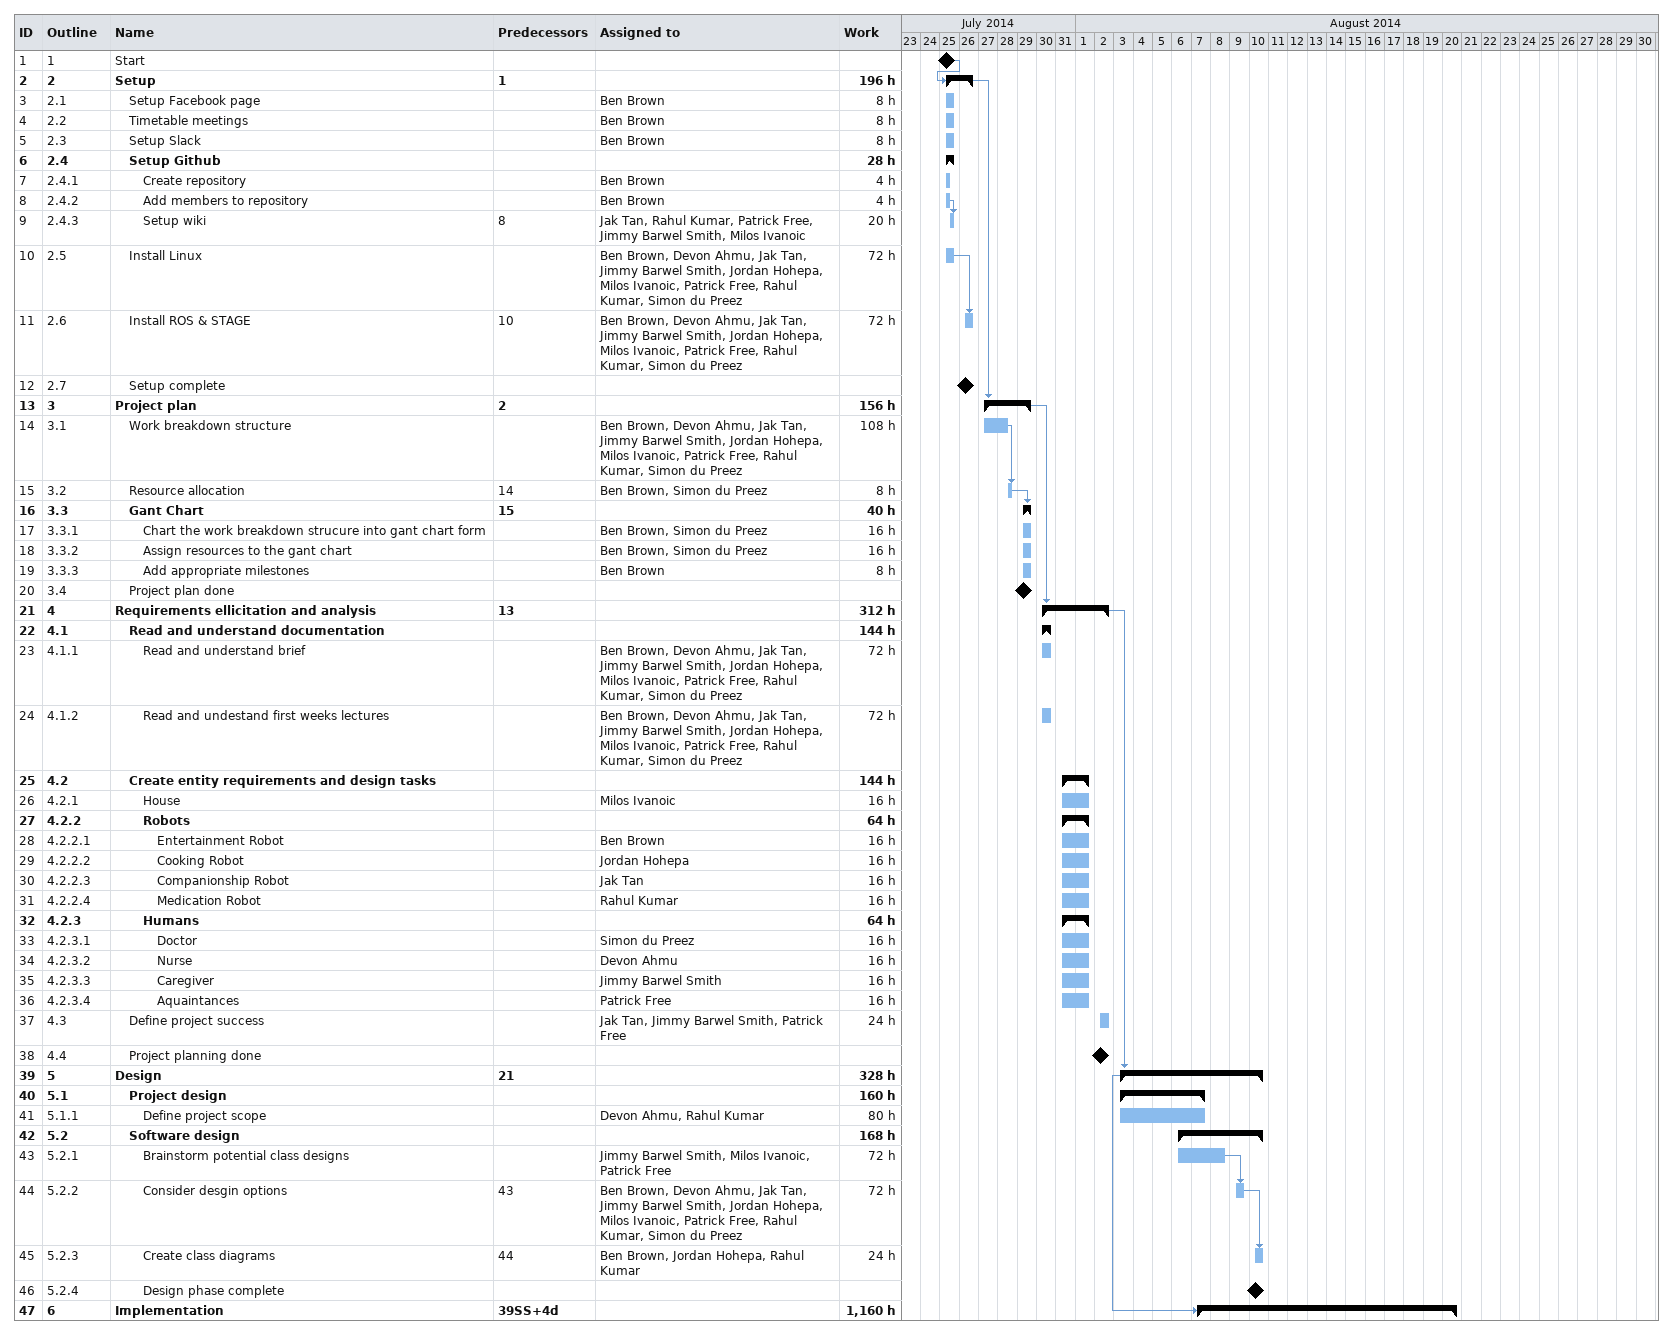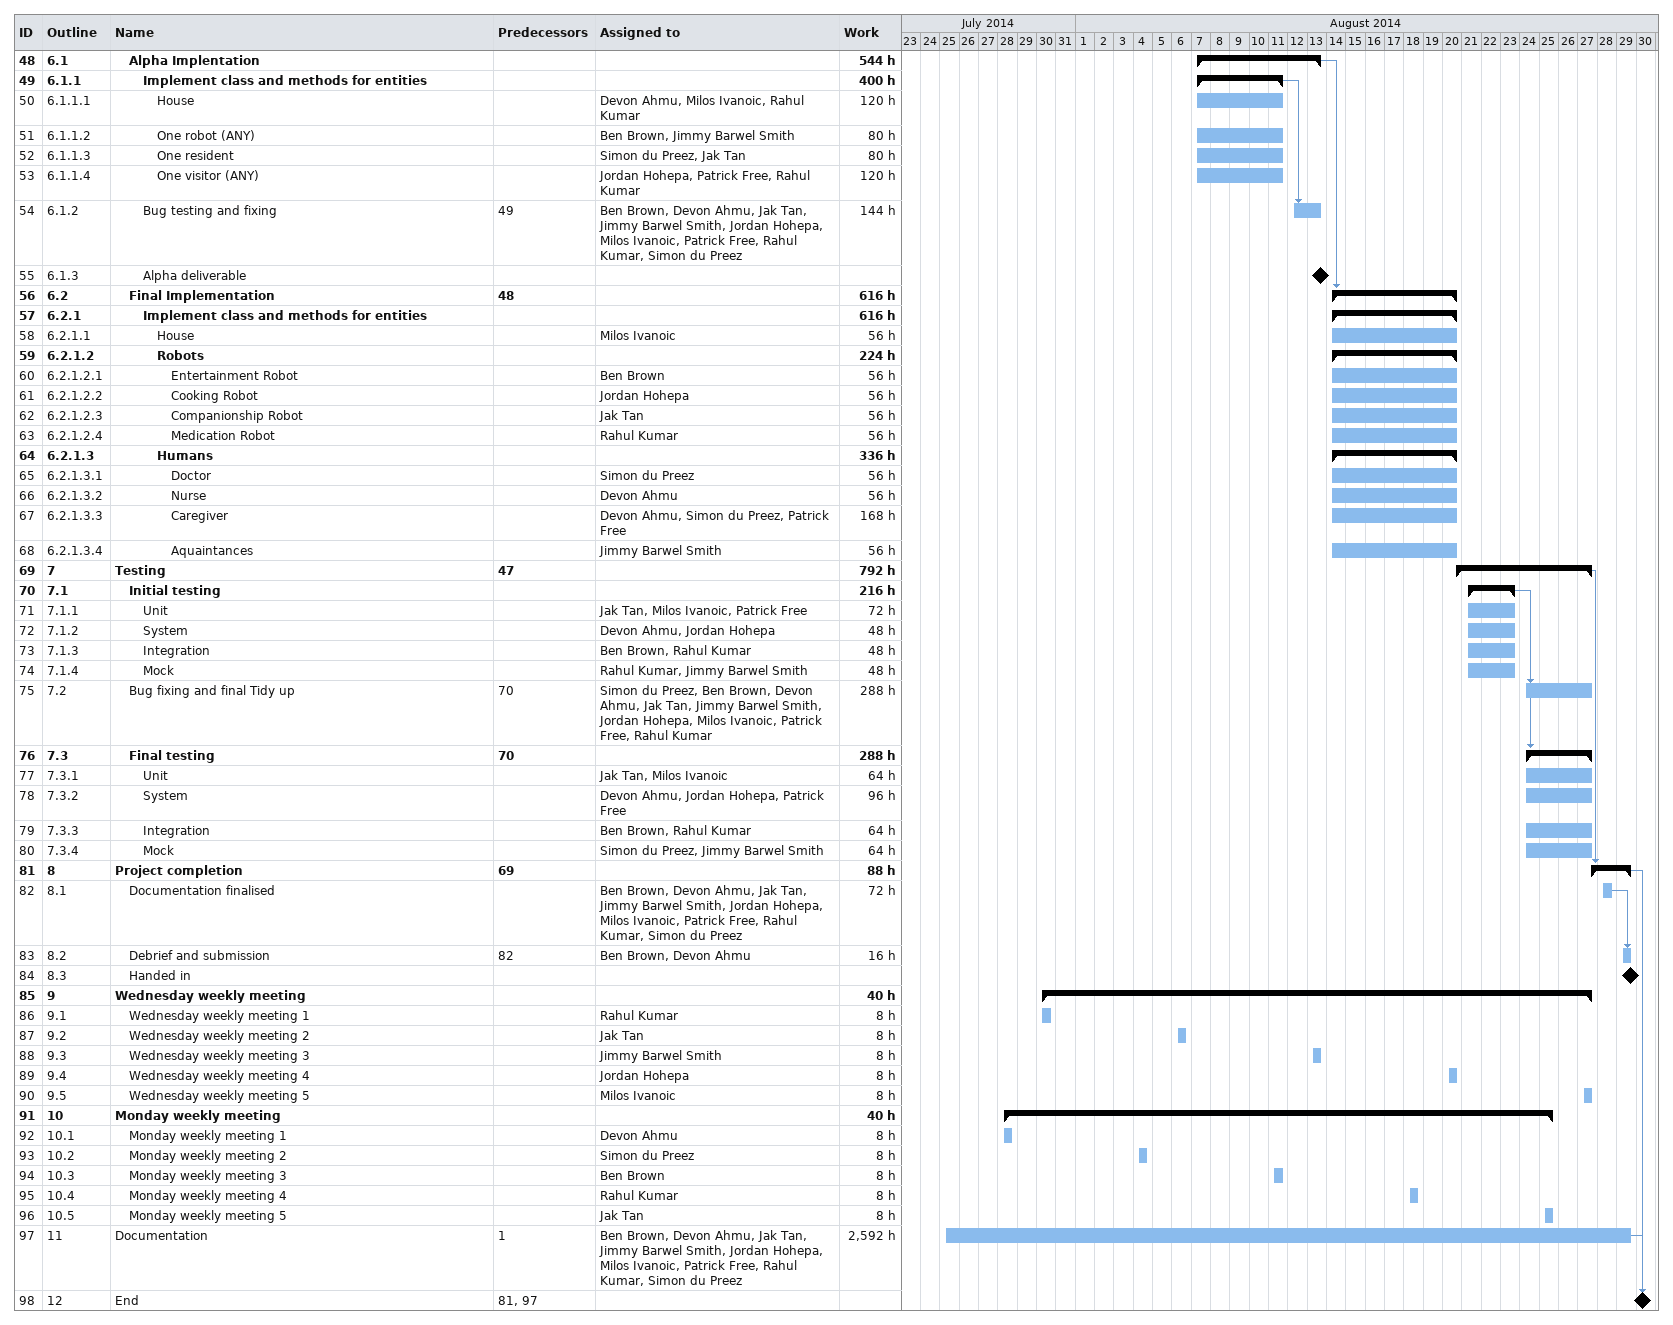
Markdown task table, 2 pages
| ID | WBS | Task | Start | Finish | Predecessors | Resources | Work (h) |
|---|---|---|---|---|---|---|---|
| 1 | 1 | Start (milestone) | 2014-07-25 | 2014-07-25 |  |  |  |
| 2 | 2 | **Setup** | 2014-07-25 | 2014-07-26 | 1 |  | 196 |
| 3 | 2.1 | Setup Facebook page | 2014-07-25 | 2014-07-25 |  | Ben Brown | 8 |
| 4 | 2.2 | Timetable meetings | 2014-07-25 | 2014-07-25 |  | Ben Brown | 8 |
| 5 | 2.3 | Setup Slack | 2014-07-25 | 2014-07-25 |  | Ben Brown | 8 |
| 6 | 2.4 | **Setup Github** | 2014-07-25 | 2014-07-25 |  |  | 28 |
| 7 | 2.4.1 | Create repository | 2014-07-25 | 2014-07-25 |  | Ben Brown | 4 |
| 8 | 2.4.2 | Add members to repository | 2014-07-25 | 2014-07-25 |  | Ben Brown | 4 |
| 9 | 2.4.3 | Setup wiki | 2014-07-25 | 2014-07-25 | 8 | Jak Tan, Rahul Kumar, Patrick Free, Jimmy Barwel Smith, Milos Ivanoic | 20 |
| 10 | 2.5 | Install Linux | 2014-07-25 | 2014-07-25 |  | Ben Brown, Devon Ahmu, Jak Tan, Jimmy Barwel Smith, Jordan Hohepa, Milos Ivanoic, Patrick Free, Rahul Kumar, Simon du Preez | 72 |
| 11 | 2.6 | Install ROS & STAGE | 2014-07-26 | 2014-07-26 | 10 | Ben Brown, Devon Ahmu, Jak Tan, Jimmy Barwel Smith, Jordan Hohepa, Milos Ivanoic, Patrick Free, Rahul Kumar, Simon du Preez | 72 |
| 12 | 2.7 | Setup complete (milestone) | 2014-07-26 | 2014-07-26 |  |  |  |
| 13 | 3 | **Project plan** | 2014-07-27 | 2014-07-29 | 2 |  | 156 |
| 14 | 3.1 | Work breakdown structure | 2014-07-27 | 2014-07-28 |  | Ben Brown, Devon Ahmu, Jak Tan, Jimmy Barwel Smith, Jordan Hohepa, Milos Ivanoic, Patrick Free, Rahul Kumar, Simon du Preez | 108 |
| 15 | 3.2 | Resource allocation | 2014-07-28 | 2014-07-28 | 14 | Ben Brown, Simon du Preez | 8 |
| 16 | 3.3 | **Gant Chart** | 2014-07-29 | 2014-07-29 | 15 |  | 40 |
| 17 | 3.3.1 | Chart the work breakdown strucure into gant chart form | 2014-07-29 | 2014-07-29 |  | Ben Brown, Simon du Preez | 16 |
| 18 | 3.3.2 | Assign resources to the gant chart | 2014-07-29 | 2014-07-29 |  | Ben Brown, Simon du Preez | 16 |
| 19 | 3.3.3 | Add appropriate milestones | 2014-07-29 | 2014-07-29 |  | Ben Brown | 8 |
| 20 | 3.4 | Project plan done (milestone) | 2014-07-29 | 2014-07-29 |  |  |  |
| 21 | 4 | **Requirements ellicitation and analysis** | 2014-07-30 | 2014-08-02 | 13 |  | 312 |
| 22 | 4.1 | **Read and understand documentation** | 2014-07-30 | 2014-07-30 |  |  | 144 |
| 23 | 4.1.1 | Read and understand brief | 2014-07-30 | 2014-07-30 |  | Ben Brown, Devon Ahmu, Jak Tan, Jimmy Barwel Smith, Jordan Hohepa, Milos Ivanoic, Patrick Free, Rahul Kumar, Simon du Preez | 72 |
| 24 | 4.1.2 | Read and undestand first weeks lectures | 2014-07-30 | 2014-07-30 |  | Ben Brown, Devon Ahmu, Jak Tan, Jimmy Barwel Smith, Jordan Hohepa, Milos Ivanoic, Patrick Free, Rahul Kumar, Simon du Preez | 72 |
| 25 | 4.2 | **Create entity requirements and design tasks** | 2014-07-31 | 2014-08-01 |  |  | 144 |
| 26 | 4.2.1 | House | 2014-07-31 | 2014-08-01 |  | Milos Ivanoic | 16 |
| 27 | 4.2.2 | **Robots** | 2014-07-31 | 2014-08-01 |  |  | 64 |
| 28 | 4.2.2.1 | Entertainment Robot | 2014-07-31 | 2014-08-01 |  | Ben Brown | 16 |
| 29 | 4.2.2.2 | Cooking Robot | 2014-07-31 | 2014-08-01 |  | Jordan Hohepa | 16 |
| 30 | 4.2.2.3 | Companionship Robot | 2014-07-31 | 2014-08-01 |  | Jak Tan | 16 |
| 31 | 4.2.2.4 | Medication Robot | 2014-07-31 | 2014-08-01 |  | Rahul Kumar | 16 |
| 32 | 4.2.3 | **Humans** | 2014-07-31 | 2014-08-01 |  |  | 64 |
| 33 | 4.2.3.1 | Doctor | 2014-07-31 | 2014-08-01 |  | Simon du Preez | 16 |
| 34 | 4.2.3.2 | Nurse | 2014-07-31 | 2014-08-01 |  | Devon Ahmu | 16 |
| 35 | 4.2.3.3 | Caregiver | 2014-07-31 | 2014-08-01 |  | Jimmy Barwel Smith | 16 |
| 36 | 4.2.3.4 | Aquaintances | 2014-07-31 | 2014-08-01 |  | Patrick Free | 16 |
| 37 | 4.3 | Define project success | 2014-08-02 | 2014-08-02 |  | Jak Tan, Jimmy Barwel Smith, Patrick Free | 24 |
| 38 | 4.4 | Project planning done (milestone) | 2014-08-02 | 2014-08-02 |  |  |  |
| 39 | 5 | **Design** | 2014-08-03 | 2014-08-10 | 21 |  | 328 |
| 40 | 5.1 | **Project design** | 2014-08-03 | 2014-08-07 |  |  | 160 |
| 41 | 5.1.1 | Define project scope | 2014-08-03 | 2014-08-07 |  | Devon Ahmu, Rahul Kumar | 80 |
| 42 | 5.2 | **Software design** | 2014-08-06 | 2014-08-10 |  |  | 168 |
| 43 | 5.2.1 | Brainstorm potential class designs | 2014-08-06 | 2014-08-08 |  | Jimmy Barwel Smith, Milos Ivanoic, Patrick Free | 72 |
| 44 | 5.2.2 | Consider desgin options | 2014-08-09 | 2014-08-09 | 43 | Ben Brown, Devon Ahmu, Jak Tan, Jimmy Barwel Smith, Jordan Hohepa, Milos Ivanoic, Patrick Free, Rahul Kumar, Simon du Preez | 72 |
| 45 | 5.2.3 | Create class diagrams | 2014-08-10 | 2014-08-10 | 44 | Ben Brown, Jordan Hohepa, Rahul Kumar | 24 |
| 46 | 5.2.4 | Design phase complete (milestone) | 2014-08-10 | 2014-08-10 |  |  |  |
| 47 | 6 | **Implementation** | 2014-08-07 | 2014-08-20 | 39SS+4d |  | 1160 |
| 48 | 6.1 | **Alpha Implentation** | 2014-08-07 | 2014-08-13 |  |  | 544 |
| 49 | 6.1.1 | **Implement class and methods for entities** | 2014-08-07 | 2014-08-11 |  |  | 400 |
| 50 | 6.1.1.1 | House | 2014-08-07 | 2014-08-11 |  | Devon Ahmu, Milos Ivanoic, Rahul Kumar | 120 |
| 51 | 6.1.1.2 | One robot (ANY) | 2014-08-07 | 2014-08-11 |  | Ben Brown, Jimmy Barwel Smith | 80 |
| 52 | 6.1.1.3 | One resident | 2014-08-07 | 2014-08-11 |  | Simon du Preez, Jak Tan | 80 |
| 53 | 6.1.1.4 | One visitor (ANY) | 2014-08-07 | 2014-08-11 |  | Jordan Hohepa, Patrick Free, Rahul Kumar | 120 |
| 54 | 6.1.2 | Bug testing and fixing | 2014-08-12 | 2014-08-13 | 49 | Ben Brown, Devon Ahmu, Jak Tan, Jimmy Barwel Smith, Jordan Hohepa, Milos Ivanoic, Patrick Free, Rahul Kumar, Simon du Preez | 144 |
| 55 | 6.1.3 | Alpha deliverable (milestone) | 2014-08-13 | 2014-08-13 |  |  |  |
| 56 | 6.2 | **Final Implementation** | 2014-08-14 | 2014-08-20 | 48 |  | 616 |
| 57 | 6.2.1 | **Implement class and methods for entities** | 2014-08-14 | 2014-08-20 |  |  | 616 |
| 58 | 6.2.1.1 | House | 2014-08-14 | 2014-08-20 |  | Milos Ivanoic | 56 |
| 59 | 6.2.1.2 | **Robots** | 2014-08-14 | 2014-08-20 |  |  | 224 |
| 60 | 6.2.1.2.1 | Entertainment Robot | 2014-08-14 | 2014-08-20 |  | Ben Brown | 56 |
| 61 | 6.2.1.2.2 | Cooking Robot | 2014-08-14 | 2014-08-20 |  | Jordan Hohepa | 56 |
| 62 | 6.2.1.2.3 | Companionship Robot | 2014-08-14 | 2014-08-20 |  | Jak Tan | 56 |
| 63 | 6.2.1.2.4 | Medication Robot | 2014-08-14 | 2014-08-20 |  | Rahul Kumar | 56 |
| 64 | 6.2.1.3 | **Humans** | 2014-08-14 | 2014-08-20 |  |  | 336 |
| 65 | 6.2.1.3.1 | Doctor | 2014-08-14 | 2014-08-20 |  | Simon du Preez | 56 |
| 66 | 6.2.1.3.2 | Nurse | 2014-08-14 | 2014-08-20 |  | Devon Ahmu | 56 |
| 67 | 6.2.1.3.3 | Caregiver | 2014-08-14 | 2014-08-20 |  | Devon Ahmu, Simon du Preez, Patrick Free | 168 |
| 68 | 6.2.1.3.4 | Aquaintances | 2014-08-14 | 2014-08-20 |  | Jimmy Barwel Smith | 56 |
| 69 | 7 | **Testing** | 2014-08-20 | 2014-08-27 | 47 |  | 792 |
| 70 | 7.1 | **Initial testing** | 2014-08-21 | 2014-08-23 |  |  | 216 |
| 71 | 7.1.1 | Unit | 2014-08-21 | 2014-08-23 |  | Jak Tan, Milos Ivanoic, Patrick Free | 72 |
| 72 | 7.1.2 | System | 2014-08-21 | 2014-08-23 |  | Devon Ahmu, Jordan Hohepa | 48 |
| 73 | 7.1.3 | Integration | 2014-08-21 | 2014-08-23 |  | Ben Brown, Rahul Kumar | 48 |
| 74 | 7.1.4 | Mock | 2014-08-21 | 2014-08-23 |  | Rahul Kumar, Jimmy Barwel Smith | 48 |
| 75 | 7.2 | Bug fixing and final Tidy up | 2014-08-24 | 2014-08-27 | 70 | Simon du Preez, Ben Brown, Devon Ahmu, Jak Tan, Jimmy Barwel Smith, Jordan Hohepa, Milos Ivanoic, Patrick Free, Rahul Kumar | 288 |
| 76 | 7.3 | **Final testing** | 2014-08-24 | 2014-08-27 | 70 |  | 288 |
| 77 | 7.3.1 | Unit | 2014-08-24 | 2014-08-27 |  | Jak Tan, Milos Ivanoic | 64 |
| 78 | 7.3.2 | System | 2014-08-24 | 2014-08-27 |  | Devon Ahmu, Jordan Hohepa, Patrick Free | 96 |
| 79 | 7.3.3 | Integration | 2014-08-24 | 2014-08-27 |  | Ben Brown, Rahul Kumar | 64 |
| 80 | 7.3.4 | Mock | 2014-08-24 | 2014-08-27 |  | Simon du Preez, Jimmy Barwel Smith | 64 |
| 81 | 8 | **Project completion** | 2014-08-27 | 2014-08-29 | 69 |  | 88 |
| 82 | 8.1 | Documentation finalised | 2014-08-28 | 2014-08-28 |  | Ben Brown, Devon Ahmu, Jak Tan, Jimmy Barwel Smith, Jordan Hohepa, Milos Ivanoic, Patrick Free, Rahul Kumar, Simon du Preez | 72 |
| 83 | 8.2 | Debrief and submission | 2014-08-29 | 2014-08-29 | 82 | Ben Brown, Devon Ahmu | 16 |
| 84 | 8.3 | Handed in (milestone) | 2014-08-29 | 2014-08-29 |  |  |  |
| 85 | 9 | **Wednesday weekly meeting** | 2014-07-30 | 2014-08-27 |  |  | 40 |
| 86 | 9.1 | Wednesday weekly meeting 1 | 2014-07-30 | 2014-07-30 |  | Rahul Kumar | 8 |
| 87 | 9.2 | Wednesday weekly meeting 2 | 2014-08-06 | 2014-08-06 |  | Jak Tan | 8 |
| 88 | 9.3 | Wednesday weekly meeting 3 | 2014-08-13 | 2014-08-13 |  | Jimmy Barwel Smith | 8 |
| 89 | 9.4 | Wednesday weekly meeting 4 | 2014-08-20 | 2014-08-20 |  | Jordan Hohepa | 8 |
| 90 | 9.5 | Wednesday weekly meeting 5 | 2014-08-27 | 2014-08-27 |  | Milos Ivanoic | 8 |
| 91 | 10 | **Monday weekly meeting** | 2014-07-28 | 2014-08-25 |  |  | 40 |
| 92 | 10.1 | Monday weekly meeting 1 | 2014-07-28 | 2014-07-28 |  | Devon Ahmu | 8 |
| 93 | 10.2 | Monday weekly meeting 2 | 2014-08-04 | 2014-08-04 |  | Simon du Preez | 8 |
| 94 | 10.3 | Monday weekly meeting 3 | 2014-08-11 | 2014-08-11 |  | Ben Brown | 8 |
| 95 | 10.4 | Monday weekly meeting 4 | 2014-08-18 | 2014-08-18 |  | Rahul Kumar | 8 |
| 96 | 10.5 | Monday weekly meeting 5 | 2014-08-25 | 2014-08-25 |  | Jak Tan | 8 |
| 97 | 11 | Documentation | 2014-07-25 | 2014-08-29 | 1 | Ben Brown, Devon Ahmu, Jak Tan, Jimmy Barwel Smith, Jordan Hohepa, Milos Ivanoic, Patrick Free, Rahul Kumar, Simon du Preez | 2592 |
| 98 | 12 | End (milestone) | 2014-08-30 | 2014-08-30 | 81, 97 |  |  |
